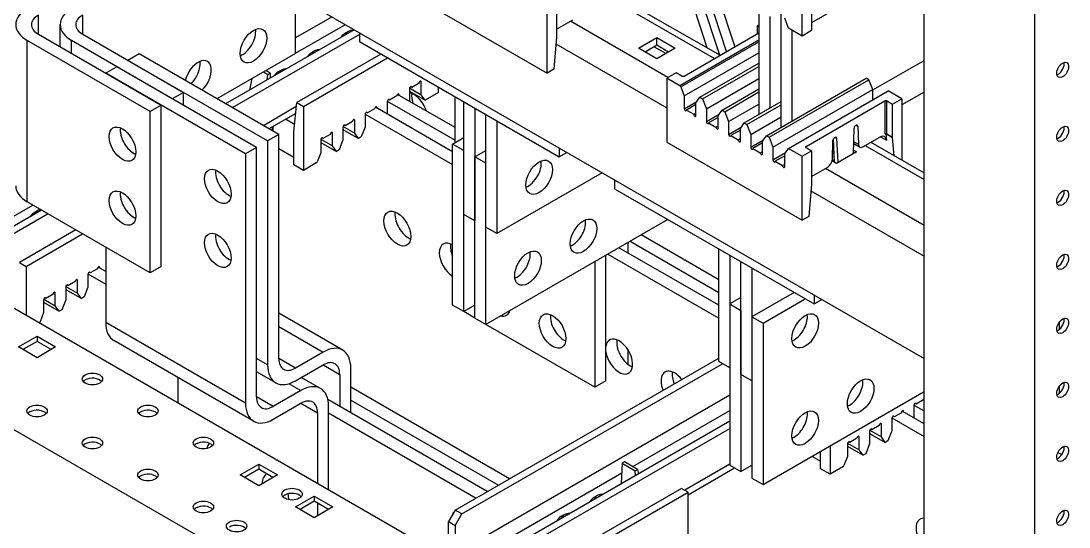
# Model space of a CAD drawing. Header units: millimetres. Extents: x -116965 to 323937, y 291661 to 566926.
# Drawn here: x -25828.6 to -25637.7, y 301981.2 to 302073.5 of the extents above; entities that cross this region are included whole.
import ezdxf

# ---------------------------------------------------------------- set-up
doc = ezdxf.new("R2010")
doc.units = ezdxf.units.MM
doc.layers.add('ALPHA', color=255, linetype='Continuous')

msp = doc.modelspace()

# ---------------------------------------------------------------- linework, layer by layer
at = {"layer": 'ALPHA'}
for p, q in [((-25664.089764, 301799.176746), (-25664.089764, 302265.746221)), ((-25643.886713, 301787.512509), (-25643.886713, 302254.081984)), ((-25886.323324, 302140.239032), (-25664.089764, 302011.932427)), ((-25706.980548, 302084.432182), (-25701.360252, 302067.269973)), ((-25703.589412, 302068.556979), (-25708.503813, 302083.56366)), ((-25686.31312, 302070.72018), (-25686.31312, 302082.384417)), ((-25700.095954, 302067.894922), (-25704.450411, 302081.19175)), ((-25702.929456, 302082.067329), (-25698.5757, 302068.772641)), ((-25778.600656, 302067.547508), (-25778.600656, 302078.045321)), ((-25757.427859, 302078.185292), (-25732.780137, 302063.954923)), ((-25731.058837, 302076.612953), (-25731.058837, 302070.54755)), ((-25721.264398, 302077.60208), (-25702.27353, 302066.637697)), ((-25720.260193, 302078.181858), (-25701.269325, 302067.217476)), ((-25694.19231, 302077.780333), (-25694.19231, 302056.428201)), ((-25684.59182, 302077.779377), (-25684.59182, 302071.713973)), ((-25678.598324, 302076.574028), (-25684.59182, 302073.113682)), ((-25732.780137, 302063.954923), (-25732.780137, 302075.61916)), ((-25690.1517, 302054.095353), (-25690.1517, 302075.447486)), ((-25825.471734, 302071.046779), (-25825.471734, 302074.54605)), ((-25821.502914, 302068.755379), (-25821.502914, 302072.796415)), ((-25817.390514, 302071.046779), (-25817.390514, 302074.54605)), ((-25771.953853, 302074.207787), (-25778.600656, 302070.370253)), ((-25778.600656, 302067.570836), (-25769.529486, 302072.808079)), ((-25731.058837, 302071.947258), (-25728.077103, 302073.668763)), ((-25710.758811, 302063.138426), (-25728.537496, 302073.402955)), ((-25694.19231, 302072.703101), (-25694.499396, 302072.525804)), ((-25692.172005, 302074.281062), (-25692.172005, 302057.594624)), ((-25688.785145, 302072.147405), (-25689.484999, 302073.951174)), ((-25825.471734, 302071.046779), (-25803.086754, 302058.122805)), ((-25817.390514, 302071.046779), (-25799.046144, 302060.455652)), ((-25767.913242, 302071.87494), (-25791.348781, 302058.344425)), ((-25766.963699, 302071.023451), (-25790.136598, 302057.644571)), ((-25769.064816, 302071.513348), (-25769.670908, 302071.163421)), ((-25766.963699, 302071.326721), (-25766.963699, 302069.693728)), ((-25707.825328, 302063.432365), (-25694.19231, 302071.303392)), ((-25694.499396, 302072.525804), (-25694.499396, 302071.126096)), ((-25694.19231, 302072.348508), (-25694.499396, 302072.525804)), ((-25686.31312, 302070.72018), (-25688.785145, 302072.147405)), ((-25688.131394, 302055.261777), (-25688.131394, 302071.769962)), ((-25684.59182, 302071.713973), (-25686.31312, 302070.72018)), ((-25805.107059, 302056.956381), (-25827.492039, 302069.880355)), ((-25827.492039, 302040.486478), (-25827.492039, 302069.880355)), ((-25801.066449, 302059.289228), (-25819.410819, 302069.880355)), ((-25819.410819, 302067.547508), (-25819.410819, 302069.880355)), ((-25766.963699, 302069.693728), (-25730.598207, 302048.698101)), ((-25731.058332, 302070.547841), (-25731.567954, 302064.654777)), ((-25731.164445, 302069.320791), (-25710.960842, 302057.656235)), ((-25731.058837, 302070.548133), (-25731.058332, 302070.547841)), ((-25731.058837, 302070.54755), (-25731.058332, 302070.547841)), ((-25716.132823, 302068.503975), (-25712.779117, 302070.440239)), ((-25712.779117, 302069.04053), (-25714.92064, 302067.804121)), ((-25712.779117, 302069.04053), (-25712.779117, 302070.440239)), ((-25712.779117, 302070.440239), (-25709.42541, 302068.503975)), ((-25710.637593, 302067.804121), (-25712.779117, 302069.04053)), ((-25694.19231, 302069.983339), (-25708.60546, 302061.661903)), ((-25708.430496, 302061.444246), (-25694.19231, 302069.664666)), ((-25807.127364, 302067.454194), (-25809.147669, 302066.28777)), ((-25781.67152, 302052.757256), (-25807.127364, 302067.454194)), ((-25778.600656, 302067.547508), (-25792.944822, 302059.2659)), ((-25763.06451, 302067.44253), (-25778.398626, 302058.589374)), ((-25775.125732, 302068.014077), (-25775.731823, 302067.66415)), ((-25712.779117, 302066.567712), (-25716.132823, 302068.503975)), ((-25713.243787, 302068.772253), (-25711.102263, 302067.535844)), ((-25709.42541, 302068.503975), (-25712.779117, 302066.567712)), ((-25707.788963, 302059.79079), (-25694.19231, 302067.640822)), ((-25811.167974, 302065.121347), (-25813.188279, 302063.954923)), ((-25785.71213, 302050.424408), (-25811.167974, 302065.121347)), ((-25783.691825, 302051.590832), (-25809.147669, 302066.28777)), ((-25777.186443, 302057.88952), (-25761.852327, 302066.742676)), ((-25704.947585, 302059.550029), (-25694.19231, 302065.75959)), ((-25704.448207, 302059.261712), (-25694.19231, 302065.182958)), ((-25673.443776, 302060.887229), (-25664.089764, 302066.28777)), ((-25787.732435, 302049.257985), (-25813.188279, 302063.954923)), ((-25784.439338, 302064.176543), (-25783.651419, 302063.721638)), ((-25783.247358, 302063.954923), (-25784.035277, 302064.409828)), ((-25783.804362, 302062.700198), (-25783.651419, 302063.721638)), ((-25783.651419, 302063.721638), (-25783.247358, 302063.954923)), ((-25783.247358, 302063.954923), (-25783.213686, 302063.041224)), ((-25781.186647, 302064.514806), (-25781.792738, 302064.164879)), ((-25731.567954, 302064.654777), (-25732.780137, 302063.954923)), ((-25709.239542, 302064.015577), (-25710.960842, 302063.021784)), ((-25708.229389, 302063.432365), (-25709.239542, 302064.015577)), ((-25786.562418, 302062.950783), (-25787.029721, 302060.866436)), ((-25757.827522, 302061.246281), (-25755.7106, 302060.024075)), ((-25757.448062, 302061.353798), (-25757.650093, 302061.470441)), ((-25756.114661, 302062.123638), (-25757.448062, 302061.353798)), ((-25755.91263, 302062.473565), (-25755.7106, 302062.356923)), ((-25755.7106, 302060.024075), (-25755.7106, 302062.356923)), ((-25752.538721, 302060.455652), (-25752.538721, 302061.365462)), ((-25710.960842, 302063.021784), (-25710.960842, 302051.357547)), ((-25708.60546, 302061.661903), (-25710.960842, 302063.021784)), ((-25708.430496, 302061.444246), (-25707.788963, 302059.79079)), ((-25703.748353, 302057.457943), (-25694.19231, 302062.975127)), ((-25692.825755, 302052.551487), (-25674.643009, 302063.0493)), ((-25692.326376, 302052.26317), (-25674.143631, 302062.760984)), ((-25674.143631, 302062.760984), (-25674.643009, 302063.0493)), ((-25673.443776, 302060.957214), (-25674.143631, 302062.760984)), ((-25799.046144, 302060.455652), (-25801.066449, 302059.289228)), ((-25799.046144, 302058.122805), (-25799.046144, 302060.455652)), ((-25787.029721, 302060.866436), (-25787.030838, 302060.837391)), ((-25787.005126, 302060.852236), (-25787.029721, 302060.866436)), ((-25760.155271, 302059.79079), (-25761.488672, 302059.020951)), ((-25749.548669, 302054.040322), (-25760.021994, 302060.087098)), ((-25759.95324, 302060.140718), (-25759.75121, 302060.024075)), ((-25759.75121, 302059.930761), (-25759.75121, 302060.024075)), ((-25757.852123, 302061.120513), (-25757.852123, 302058.834323)), ((-25757.852123, 302060.668898), (-25755.010745, 302059.028428)), ((-25755.010745, 302059.028428), (-25755.7106, 302060.024075)), ((-25752.538721, 302060.455652), (-25755.010745, 302059.028428)), ((-25749.548669, 302051.287562), (-25749.548669, 302059.639155)), ((-25707.788963, 302059.79079), (-25707.788963, 302057.457943)), ((-25705.64744, 302058.554381), (-25704.947585, 302059.550029)), ((-25704.947585, 302059.550029), (-25704.448207, 302059.261712)), ((-25700.906975, 302057.217181), (-25694.19231, 302061.093895)), ((-25700.407597, 302056.928865), (-25694.19231, 302060.517263)), ((-25691.626522, 302050.459401), (-25673.443776, 302060.957214)), ((-25688.785145, 302050.218639), (-25670.602399, 302060.716452)), ((-25673.443776, 302059.075982), (-25673.443776, 302060.957214)), ((-25668.130374, 302059.289228), (-25670.602399, 302060.716452)), ((-25664.089764, 302060.502309), (-25668.130374, 302058.169461)), ((-25803.086754, 302058.122805), (-25805.107059, 302056.956381)), ((-25803.086754, 302028.728928), (-25803.086754, 302058.122805)), ((-25778.46981, 302057.848421), (-25784.479744, 302054.378585)), ((-25778.908248, 302053.284771), (-25778.398626, 302058.589374)), ((-25778.398626, 302058.589374), (-25777.186443, 302057.88952)), ((-25777.186443, 302057.88952), (-25777.186443, 302046.225283)), ((-25764.195881, 302057.457943), (-25765.529282, 302056.688103)), ((-25749.993136, 302049.63124), (-25764.062604, 302057.754251)), ((-25763.993851, 302057.80787), (-25763.79182, 302057.691228)), ((-25763.79182, 302057.597914), (-25763.79182, 302057.691228)), ((-25761.892733, 302058.787666), (-25761.892733, 302056.501476)), ((-25761.889318, 302058.832351), (-25749.548669, 302051.707474)), ((-25761.488672, 302059.020951), (-25761.690703, 302059.137593)), ((-25747.972831, 302038.200288), (-25747.972831, 302058.729345)), ((-25745.952526, 302057.562921), (-25745.952526, 302037.033864)), ((-25707.788963, 302057.457943), (-25705.481852, 302058.789954)), ((-25705.64744, 302058.227783), (-25707.384902, 302057.224658)), ((-25705.64744, 302056.221534), (-25705.64744, 302058.554381)), ((-25704.448207, 302059.261712), (-25703.748353, 302057.457943)), ((-25703.748353, 302057.457943), (-25703.748353, 302055.125096)), ((-25699.707743, 302055.125096), (-25694.19231, 302058.309432)), ((-25696.866365, 302054.884334), (-25690.1517, 302058.761048)), ((-25696.366987, 302054.596018), (-25690.1517, 302058.184415)), ((-25685.601972, 302050.601705), (-25671.265888, 302058.878647)), ((-25671.265888, 302058.878647), (-25671.265888, 302052.813244)), ((-25670.861827, 302058.878647), (-25669.851674, 302058.295435)), ((-25670.861827, 302052.813244), (-25670.861827, 302058.878647)), ((-25669.851674, 302058.295435), (-25668.130374, 302059.289228)), ((-25669.851674, 302052.230032), (-25669.851674, 302058.295435)), ((-25668.130374, 302059.289228), (-25668.130374, 302048.084694)), ((-25805.107059, 302027.562504), (-25805.107059, 302056.956381)), ((-25778.587753, 302056.620771), (-25783.475539, 302053.798806)), ((-25778.78752, 302054.614777), (-25780.424878, 302055.560106)), ((-25765.933343, 302056.454819), (-25765.933343, 302054.121971)), ((-25765.929928, 302056.499504), (-25749.993136, 302047.298393)), ((-25765.529282, 302056.688103), (-25765.731313, 302056.804746)), ((-25743.932221, 302035.867441), (-25743.932221, 302056.396497)), ((-25707.384902, 302057.224658), (-25706.051501, 302056.454819)), ((-25706.051501, 302056.454819), (-25705.64744, 302056.688103)), ((-25703.748353, 302055.125096), (-25701.441242, 302056.457107)), ((-25701.606829, 302055.894935), (-25703.344292, 302054.891811)), ((-25701.606829, 302056.221534), (-25700.906975, 302057.217181)), ((-25701.606829, 302053.888687), (-25701.606829, 302056.221534)), ((-25700.906975, 302057.217181), (-25700.407597, 302056.928865)), ((-25700.407597, 302056.928865), (-25699.707743, 302055.125096)), ((-25695.667132, 302052.792248), (-25690.1517, 302055.976585)), ((-25887.232461, 302054.215285), (-25664.089764, 301925.383789)), ((-25782.885635, 302054.139388), (-25782.859987, 302053.443417)), ((-25782.869649, 302053.705609), (-25782.768642, 302053.647292)), ((-25782.751105, 302054.217059), (-25782.776402, 302053.39516)), ((-25778.780058, 302054.619084), (-25778.78752, 302054.614777)), ((-25769.973954, 302054.121971), (-25769.973954, 302051.789124)), ((-25769.973954, 302053.670356), (-25767.132576, 302052.029886)), ((-25769.949353, 302054.247739), (-25767.83243, 302053.025533)), ((-25769.569893, 302054.355256), (-25769.771923, 302054.471898)), ((-25768.236491, 302055.125096), (-25769.569893, 302054.355256)), ((-25768.034461, 302055.475023), (-25767.83243, 302055.35838)), ((-25767.83243, 302053.025533), (-25767.83243, 302055.35838)), ((-25765.933343, 302054.121971), (-25766.633198, 302052.318202)), ((-25741.911916, 302055.230074), (-25741.911916, 302034.701017)), ((-25703.344292, 302054.891811), (-25702.01089, 302054.121971)), ((-25702.01089, 302054.121971), (-25701.606829, 302054.355256)), ((-25699.707743, 302055.125096), (-25699.707743, 302052.792248)), ((-25699.707743, 302052.792248), (-25697.400632, 302054.124259)), ((-25697.566219, 302053.888687), (-25696.866365, 302054.884334)), ((-25697.566219, 302051.555839), (-25697.566219, 302053.888687)), ((-25696.866365, 302054.884334), (-25696.366987, 302054.596018)), ((-25696.366987, 302054.596018), (-25695.667132, 302052.792248)), ((-25676.966868, 302049.288496), (-25676.827967, 302053.93004)), ((-25676.525109, 302054.442526), (-25676.471917, 302054.473236)), ((-25676.461341, 302054.479129), (-25676.169056, 302054.310378)), ((-25676.169056, 302054.310378), (-25676.065404, 302050.942815)), ((-25781.67152, 302052.757256), (-25783.691825, 302051.590832)), ((-25781.67152, 302011.932427), (-25781.67152, 302052.757256)), ((-25778.907743, 302053.284479), (-25778.908248, 302053.284771)), ((-25778.907743, 302047.219076), (-25778.907743, 302053.284479)), ((-25774.014564, 302051.789124), (-25774.014564, 302049.456277)), ((-25773.989963, 302051.914892), (-25771.87304, 302050.692686)), ((-25773.610503, 302052.022409), (-25773.812533, 302052.139051)), ((-25772.277101, 302052.792248), (-25773.610503, 302052.022409)), ((-25772.075071, 302053.142175), (-25771.87304, 302053.025533)), ((-25771.87304, 302050.692686), (-25771.87304, 302053.025533)), ((-25769.973954, 302051.789124), (-25770.673808, 302049.985354)), ((-25767.132576, 302052.029886), (-25767.83243, 302053.025533)), ((-25766.633198, 302052.318202), (-25767.132576, 302052.029886)), ((-25749.993136, 302051.030949), (-25747.972831, 302052.197372)), ((-25697.566219, 302053.562088), (-25699.303682, 302052.558964)), ((-25699.303682, 302052.558964), (-25697.97028, 302051.789124)), ((-25697.97028, 302051.789124), (-25697.566219, 302052.022409)), ((-25695.667132, 302052.792248), (-25695.667132, 302050.459401)), ((-25695.667132, 302050.459401), (-25693.360022, 302051.791412)), ((-25693.525609, 302051.555839), (-25692.825755, 302052.551487)), ((-25692.825755, 302052.551487), (-25692.326376, 302052.26317)), ((-25692.326376, 302052.26317), (-25691.626522, 302050.459401)), ((-25680.802456, 302048.207876), (-25680.698804, 302051.695127)), ((-25680.403595, 302047.712397), (-25680.616827, 302051.969818)), ((-25680.395943, 302052.207699), (-25680.336665, 302052.241923)), ((-25680.319658, 302052.25119), (-25680.034097, 302052.086321)), ((-25680.034097, 302052.086321), (-25679.811706, 302047.646029)), ((-25675.257774, 302050.508527), (-25672.155817, 302052.299443)), ((-25672.029109, 302052.36493), (-25670.950274, 302051.742064)), ((-25671.057823, 302052.861522), (-25670.950274, 302051.742064)), ((-25670.876613, 302052.821198), (-25669.852179, 302052.22974)), ((-25669.851674, 302052.230032), (-25670.861827, 302052.813244)), ((-25669.852179, 302052.22974), (-25669.851674, 302052.230032)), ((-25669.531684, 302048.89374), (-25669.852179, 302052.22974)), ((-25785.71213, 302050.424408), (-25787.732435, 302049.257985)), ((-25785.71213, 302004.933884), (-25785.71213, 302050.424408)), ((-25783.691825, 302051.590832), (-25783.691825, 302010.766003)), ((-25781.67152, 302050.214452), (-25778.907743, 302048.618784)), ((-25774.014564, 302051.337508), (-25771.173186, 302049.697038)), ((-25771.173186, 302049.697038), (-25771.87304, 302050.692686)), ((-25770.673808, 302049.985354), (-25771.173186, 302049.697038)), ((-25747.972831, 302049.864525), (-25749.993136, 302051.030949)), ((-25749.993136, 302021.637072), (-25749.993136, 302051.030949)), ((-25747.972831, 302020.470648), (-25747.972831, 302049.864525)), ((-25745.952526, 302048.698101), (-25743.932221, 302049.864525)), ((-25730.598207, 302050.331094), (-25730.598207, 302048.698101)), ((-25710.960842, 302051.357547), (-25686.31312, 302037.127178)), ((-25693.525609, 302051.229241), (-25695.263071, 302050.226116)), ((-25695.263071, 302050.226116), (-25693.92967, 302049.456277)), ((-25693.525609, 302049.222992), (-25693.525609, 302051.555839)), ((-25691.626522, 302050.459401), (-25691.626522, 302048.126554)), ((-25689.484999, 302049.222992), (-25688.785145, 302050.218639)), ((-25688.785145, 302050.218639), (-25686.31312, 302048.791415)), ((-25686.31312, 302048.791415), (-25684.59182, 302049.785208)), ((-25685.601972, 302050.36842), (-25685.601972, 302050.601705)), ((-25685.601972, 302050.36842), (-25684.59182, 302049.785208)), ((-25684.59182, 302049.785208), (-25684.59182, 302043.719805)), ((-25680.508642, 302049.809784), (-25680.759141, 302049.665159)), ((-25676.948076, 302049.916477), (-25676.413625, 302049.607912)), ((-25675.829203, 302050.451923), (-25676.913321, 302051.077839)), ((-25676.065404, 302050.942815), (-25676.902892, 302051.426339)), ((-25674.797381, 302050.774335), (-25664.089764, 302044.59229)), ((-25673.793176, 302051.354114), (-25664.089764, 302045.751846)), ((-25787.732435, 302049.257985), (-25787.732435, 302003.767461)), ((-25774.014564, 302049.456277), (-25774.656097, 302047.802821)), ((-25743.932221, 302047.531677), (-25745.952526, 302048.698101)), ((-25745.952526, 302019.304224), (-25745.952526, 302048.698101)), ((-25730.598207, 302048.698101), (-25729.183994, 302049.514598)), ((-25693.92967, 302049.456277), (-25693.525609, 302049.689561)), ((-25691.626522, 302048.126554), (-25689.319412, 302049.458565)), ((-25689.484999, 302048.896393), (-25691.222461, 302047.893269)), ((-25691.222461, 302047.893269), (-25689.88906, 302047.123429)), ((-25689.484999, 302046.890144), (-25689.484999, 302049.222992)), ((-25686.31312, 302037.127178), (-25686.31312, 302048.791415)), ((-25680.050174, 302047.508349), (-25680.834236, 302047.961027)), ((-25680.429153, 302048.222684), (-25680.827625, 302047.992626)), ((-25680.489828, 302049.434128), (-25680.77083, 302049.271891)), ((-25676.413625, 302049.607912), (-25680.050174, 302047.508349)), ((-25777.186443, 302046.225283), (-25778.907743, 302047.219076)), ((-25774.83106, 302047.585164), (-25777.186443, 302046.225283)), ((-25743.932221, 302018.137801), (-25743.932221, 302047.531677)), ((-25689.88906, 302047.123429), (-25689.484999, 302047.356714)), ((-25684.59182, 302045.119513), (-25681.610086, 302046.841018)), ((-25664.089764, 302036.194039), (-25682.070479, 302046.57521)), ((-25722.719018, 302045.782042), (-25741.911916, 302034.701017)), ((-25720.496682, 302044.498976), (-25720.496682, 302042.865983)), ((-25906.425359, 302043.13426), (-25664.190779, 301903.28006)), ((-25720.496682, 302042.865983), (-25684.13119, 302021.870356)), ((-25684.591315, 302043.720097), (-25685.100937, 302037.827032)), ((-25684.697428, 302042.493046), (-25664.089764, 302030.595206)), ((-25684.59182, 302043.720388), (-25684.591315, 302043.720097)), ((-25684.59182, 302043.719805), (-25684.591315, 302043.720097)), ((-25805.107059, 302027.562504), (-25827.492039, 302040.486478)), ((-25834.563107, 302035.2609), (-25826.50209, 302039.914931)), ((-25824.885846, 302038.981792), (-25834.563107, 302033.394622)), ((-25825.633359, 302038.853485), (-25826.23945, 302038.503558)), ((-25823.673663, 302038.281938), (-25833.350924, 302032.694768)), ((-25745.952526, 302037.033864), (-25747.972831, 302038.200288)), ((-25710.799218, 302037.267149), (-25743.932221, 302018.137801)), ((-25685.100937, 302037.827032), (-25686.31312, 302037.127178)), ((-25818.6229, 302035.365878), (-25828.906253, 302029.428782)), ((-25827.69407, 302028.728928), (-25817.410717, 302034.666024)), ((-25741.911916, 302034.701017), (-25743.932221, 302035.867441)), ((-25718.03191, 302031.178417), (-25718.03191, 302033.091352)), ((-25717.668255, 302033.301308), (-25701.505814, 302023.969919)), ((-25701.505814, 302026.302766), (-25715.64795, 302034.467732)), ((-25813.188279, 302032.228199), (-25813.188279, 302018.464399)), ((-25722.07252, 302007.849944), (-25722.07252, 302030.758505)), ((-25721.708865, 302030.968461), (-25701.505814, 302019.304224)), ((-25701.505814, 302021.637072), (-25719.68856, 302032.134885)), ((-25701.505814, 302011.372543), (-25701.505814, 302031.9016)), ((-25699.485509, 302030.735176), (-25699.485509, 302010.206119)), ((-25828.906253, 302029.428782), (-25827.69407, 302028.728928)), ((-25724.092825, 302029.592081), (-25724.092825, 302006.68352)), ((-25697.465204, 302009.039696), (-25697.465204, 302029.568753)), ((-25827.69407, 302028.728928), (-25827.69407, 302019.840779)), ((-25816.440971, 302027.294226), (-25816.440971, 302024.961379)), ((-25816.437555, 302027.338912), (-25813.188279, 302025.462941)), ((-25816.03691, 302027.527511), (-25816.23894, 302027.644154)), ((-25814.703508, 302028.297351), (-25816.03691, 302027.527511)), ((-25813.188279, 302027.795789), (-25814.570231, 302028.593659)), ((-25814.501478, 302028.647278), (-25814.299447, 302028.530636)), ((-25814.299447, 302028.437322), (-25814.299447, 302028.530636)), ((-25803.086754, 302028.728928), (-25805.107059, 302027.562504)), ((-25695.444899, 302028.402329), (-25695.444899, 302007.873272)), ((-25820.481581, 302024.961379), (-25820.481581, 302022.628532)), ((-25820.45698, 302025.087147), (-25818.340057, 302023.864941)), ((-25820.07752, 302025.194664), (-25820.27955, 302025.311306)), ((-25818.744118, 302025.964503), (-25820.07752, 302025.194664)), ((-25818.542088, 302026.314431), (-25818.340057, 302026.197788)), ((-25818.340057, 302023.864941), (-25818.340057, 302026.197788)), ((-25816.440971, 302024.961379), (-25817.140825, 302023.15761)), ((-25822.784729, 302023.631656), (-25824.11813, 302022.861816)), ((-25822.582698, 302023.981583), (-25822.380668, 302023.864941)), ((-25822.380668, 302021.532093), (-25822.380668, 302023.864941)), ((-25820.481581, 302024.509764), (-25817.640203, 302022.869293)), ((-25817.640203, 302022.869293), (-25818.340057, 302023.864941)), ((-25817.140825, 302023.15761), (-25817.640203, 302022.869293)), ((-25697.465204, 302023.03678), (-25699.485509, 302021.870356)), ((-25687.76774, 302023.969919), (-25695.444899, 302019.537509)), ((-25684.13119, 302023.50335), (-25684.13119, 302021.870356)), ((-25824.522191, 302022.628532), (-25824.522191, 302020.295684)), ((-25824.522191, 302022.176916), (-25821.680813, 302020.536446)), ((-25824.49759, 302022.754299), (-25822.380668, 302021.532093)), ((-25824.11813, 302022.861816), (-25824.320161, 302022.978459)), ((-25821.680813, 302020.536446), (-25822.380668, 302021.532093)), ((-25820.481581, 302022.628532), (-25821.181435, 302020.824762)), ((-25747.972831, 302020.470648), (-25749.993136, 302021.637072)), ((-25745.952526, 302021.637072), (-25747.972831, 302020.470648)), ((-25699.485509, 302021.870356), (-25699.485509, 301992.476479)), ((-25699.485509, 302021.870356), (-25697.465204, 302020.703933)), ((-25693.424594, 302018.371085), (-25685.747434, 302022.803495)), ((-25684.13119, 302021.870356), (-25682.716977, 302022.686853)), ((-25824.522191, 302020.295684), (-25825.163724, 302018.642229)), ((-25821.181435, 302020.824762), (-25821.680813, 302020.536446)), ((-25770.018871, 302013.452628), (-25781.67152, 302020.180288)), ((-25745.952526, 302019.304224), (-25747.972831, 302020.470648)), ((-25743.932221, 302018.137801), (-25745.952526, 302019.304224)), ((-25697.465204, 302020.703933), (-25697.465204, 301991.310056)), ((-25695.444899, 302019.537509), (-25695.444899, 301990.143632)), ((-25695.444899, 302019.537509), (-25693.424594, 302018.371085)), ((-25787.732435, 302003.767461), (-25813.188279, 302018.464399)), ((-25781.67152, 302017.764545), (-25773.5903, 302013.09885)), ((-25724.092825, 302006.68352), (-25743.932221, 302018.137801)), ((-25693.424594, 302018.371085), (-25693.424594, 301988.977208)), ((-25639.442042, 302017.22645), (-25639.442042, 302018.578706)), ((-25829.108284, 302014.031989), (-25825.714171, 302015.991581)), ((-25825.714171, 302015.991581), (-25825.714171, 302015.058442)), ((-25825.714171, 302015.991581), (-25822.320058, 302014.031989)), ((-25825.714171, 302012.072397), (-25829.108284, 302014.031989)), ((-25825.714171, 302015.058442), (-25828.300162, 302013.56542)), ((-25823.128181, 302013.56542), (-25825.714171, 302015.058442)), ((-25822.320058, 302014.031989), (-25825.714171, 302012.072397)), ((-25786.253101, 302000.497624), (-25811.708945, 302015.194563)), ((-25720.052215, 302015.323208), (-25720.052215, 302014.335259)), ((-25718.03191, 302010.874492), (-25718.03191, 302013.497968)), ((-25783.691825, 302010.766003), (-25785.71213, 302011.932427)), ((-25778.641062, 302010.182791), (-25781.67152, 302011.932427)), ((-25773.5903, 302013.09885), (-25778.641062, 302010.182791)), ((-25749.508263, 301984.288185), (-25701.505814, 302012.002412)), ((-25778.641062, 302007.849944), (-25773.5903, 302010.766003)), ((-25773.5903, 302010.766003), (-25770.559842, 302009.016367)), ((-25768.539537, 302002.017825), (-25768.539537, 302010.182791)), ((-25748.29608, 301983.588331), (-25700.839113, 302010.987623)), ((-25699.485509, 302010.206119), (-25701.505814, 302011.372543)), ((-25800.056296, 302008.466903), (-25800.056296, 302003.884103)), ((-25782.212491, 302007.496166), (-25785.71213, 302009.516684)), ((-25774.059481, 302006.454085), (-25777.559121, 302008.474603)), ((-25770.559842, 302009.016367), (-25770.559842, 302003.184249)), ((-25722.07252, 302007.849944), (-25724.092825, 302006.68352)), ((-25695.444899, 302007.873272), (-25697.465204, 302009.039696)), ((-25777.63091, 302006.100308), (-25782.681673, 302003.184249)), ((-25779.781698, 302007.342066), (-25777.63091, 302006.100308)), ((-25739.628971, 301989.991997), (-25768.539537, 302006.68352)), ((-25693.424594, 301988.977208), (-25664.089764, 302005.91368)), ((-25639.442042, 302005.562214), (-25639.442042, 302006.914469)), ((-25782.681673, 302003.184249), (-25785.71213, 302004.933884)), ((-25743.669581, 301987.65915), (-25772.71063, 302004.426007)), ((-25768.539537, 302004.350673), (-25741.649276, 301988.825573)), ((-25699.485509, 302005.237155), (-25749.508263, 301976.356504)), ((-25664.190779, 302004.385665), (-25665.524181, 302003.615826)), ((-25782.681673, 302000.851402), (-25777.63091, 302003.767461)), ((-25777.63091, 302003.767461), (-25774.600452, 302002.017825)), ((-25772.580147, 301988.020741), (-25772.580147, 302003.184249)), ((-25717.183382, 301992.219866), (-25699.485509, 302002.437738)), ((-25668.231389, 302002.052818), (-25669.564791, 302001.282978)), ((-25664.089764, 302000.034905), (-25668.098112, 302002.349126)), ((-25668.029359, 302002.402745), (-25667.827328, 302002.286103)), ((-25667.827328, 302002.192789), (-25667.827328, 302002.286103)), ((-25665.928242, 302003.382541), (-25665.928242, 302001.09635)), ((-25665.924826, 302003.427226), (-25664.089764, 302002.367752)), ((-25665.524181, 302003.615826), (-25665.726211, 302003.732468)), ((-25774.600452, 302002.017825), (-25774.600452, 301989.187165)), ((-25772.580147, 302002.017825), (-25745.689886, 301986.492726)), ((-25738.598616, 301977.989497), (-25699.485509, 302000.57146)), ((-25669.968852, 302001.049694), (-25669.968852, 301998.716846)), ((-25669.965436, 302001.094379), (-25664.089764, 301997.702058)), ((-25669.564791, 302001.282978), (-25669.766821, 302001.399621)), ((-25737.386433, 301977.289643), (-25699.485509, 301999.171751)), ((-25674.009462, 301998.716846), (-25674.009462, 301996.383999)), ((-25674.009462, 301998.265231), (-25671.168084, 301996.62476)), ((-25673.984861, 301998.842614), (-25671.867938, 301997.620408)), ((-25673.605401, 301998.950131), (-25673.807431, 301999.066773)), ((-25672.272, 301999.719971), (-25673.605401, 301998.950131)), ((-25672.069969, 302000.069898), (-25671.867938, 301999.953255)), ((-25671.867938, 301997.620408), (-25671.867938, 301999.953255)), ((-25669.968852, 301998.716846), (-25670.668706, 301996.913077)), ((-25678.050072, 301996.383999), (-25678.050072, 301994.051151)), ((-25678.025471, 301996.509766), (-25675.908549, 301995.287561)), ((-25677.646011, 301996.617284), (-25677.848042, 301996.733926)), ((-25676.31261, 301997.387123), (-25677.646011, 301996.617284)), ((-25676.110579, 301997.73705), (-25675.908549, 301997.620408)), ((-25675.908549, 301995.287561), (-25675.908549, 301997.620408)), ((-25674.009462, 301996.383999), (-25674.709316, 301994.580229)), ((-25671.168084, 301996.62476), (-25671.867938, 301997.620408)), ((-25670.668706, 301996.913077), (-25671.168084, 301996.62476)), ((-25682.943251, 301991.813951), (-25682.943251, 301995.028614)), ((-25681.221951, 301996.022407), (-25681.221951, 301990.820158)), ((-25678.050072, 301995.932383), (-25675.208694, 301994.291913)), ((-25675.208694, 301994.291913), (-25675.908549, 301995.287561)), ((-25674.709316, 301994.580229), (-25675.208694, 301994.291913)), ((-25639.701752, 301994.8193), (-25638.980301, 301994.40277)), ((-25788.702182, 301990.703515), (-25785.308069, 301992.663107)), ((-25785.308069, 301992.663107), (-25785.308069, 301991.729968)), ((-25785.308069, 301992.663107), (-25781.913957, 301990.703515)), ((-25719.085389, 301992.851421), (-25719.270854, 301989.148386)), ((-25718.681328, 301993.084706), (-25719.085389, 301992.851421)), ((-25719.085389, 301992.851421), (-25716.70204, 301991.475394)), ((-25716.297979, 301991.708679), (-25718.681328, 301993.084706)), ((-25699.485509, 301992.639779), (-25707.687948, 301987.904099)), ((-25684.515048, 301994.121137), (-25682.943251, 301993.213659)), ((-25678.050072, 301994.051151), (-25678.691605, 301992.397696)), ((-25785.308069, 301988.743924), (-25788.702182, 301990.703515)), ((-25785.308069, 301991.729968), (-25787.89406, 301990.236946)), ((-25782.722079, 301990.236946), (-25785.308069, 301991.729968)), ((-25781.913957, 301990.703515), (-25785.308069, 301988.743924)), ((-25738.598616, 301979.855775), (-25719.174599, 301991.070237)), ((-25716.70204, 301991.475394), (-25716.297979, 301991.708679)), ((-25716.677215, 301990.645824), (-25716.70204, 301991.475394)), ((-25716.297979, 301991.708679), (-25716.10303, 301990.97733)), ((-25707.081856, 301987.094469), (-25698.622725, 301991.978351)), ((-25699.485509, 301992.476479), (-25697.465204, 301991.310056)), ((-25697.465204, 301991.310056), (-25695.444899, 301992.476479)), ((-25681.221951, 301990.820158), (-25682.943251, 301991.813951)), ((-25678.866569, 301992.180038), (-25681.221951, 301990.820158)), ((-25695.444899, 301990.143632), (-25693.424594, 301988.977208)), ((-25778.600656, 301984.871397), (-25775.206544, 301986.830989)), ((-25775.206544, 301986.830989), (-25775.206544, 301985.89785)), ((-25775.206544, 301986.830989), (-25771.812431, 301984.871397)), ((-25708.294039, 301988.254026), (-25732.941761, 301974.023657)), ((-25731.729578, 301973.323802), (-25707.081856, 301987.554171)), ((-25723.607952, 301986.947631), (-25724.214043, 301986.597704)), ((-25707.081856, 301987.554171), (-25708.294039, 301988.254026)), ((-25707.081856, 301975.889935), (-25707.081856, 301987.554171)), ((-25775.206544, 301982.911805), (-25778.600656, 301984.871397)), ((-25775.206544, 301985.89785), (-25777.792534, 301984.404828)), ((-25772.620553, 301984.404828), (-25775.206544, 301985.89785)), ((-25771.812431, 301984.871397), (-25775.206544, 301982.911805)), ((-25774.600452, 301985.547923), (-25774.600452, 301983.261732)), ((-25749.508263, 301984.288185), (-25750.720446, 301982.188623)), ((-25749.912324, 301983.821616), (-25749.710294, 301983.938258)), ((-25749.912324, 301983.821616), (-25749.811309, 301983.763294)), ((-25749.912324, 301983.588331), (-25749.912324, 301983.821616)), ((-25748.29608, 301983.588331), (-25749.508263, 301984.288185)), ((-25749.508263, 301981.488768), (-25748.29608, 301983.588331)), ((-25729.668867, 301983.44836), (-25730.274959, 301983.098433)), ((-25750.720446, 301982.188623), (-25749.508263, 301981.488768)), ((-25750.720446, 301977.056358), (-25750.720446, 301982.188623)), ((-25749.508263, 301981.488768), (-25749.508263, 301976.356504))]:
    msp.add_line(p, q, dxfattribs=at)
for centre, major_axis, start_param, end_param in [((-25822.441277, 302072.796415), (-7.142857, 0), 5.4977871438, 7.0685834706), ((-25814.360056, 302072.796415), (-7.142857, 0), 5.4977871438, 7.0685834706), ((-25822.441277, 302072.796415), (-4.285714, 0), 5.4977871438, 7.0685834706), ((-25814.360056, 302072.796415), (-4.285714, 0), 5.4977871438, 7.0685834706), ((-25786.277816, 302068.947216), (1.714286, 2.96923), 2.3561944902, 8.6393797974), ((-25788.298121, 302070.11364), (1.714286, 2.96923), 3.7717298997, 5.6530480611), ((-25767.893039, 302070.136969), (-2.514286, 0), 5.4977871438, 6.048268686), ((-25767.893039, 302070.836823), (-1.657143, 0), 4.8150711722, 6.1805031154), ((-25773.953955, 302066.637697), (-2.514286, 0), 5.4977871438, 6.048268686), ((-25773.953955, 302067.337552), (-1.657143, 0), 4.8150711722, 6.1805031154), ((-25796.379341, 302063.115098), (1.714286, 2.96923), 4.221506302, 8.3448643124), ((-25798.399646, 302064.281522), (1.714286, 2.96923), 4.221506302, 5.6530480611), ((-25638.83595, 302064.538135), (0.771429, 1.336153), 2.3561944902, 8.6393797974), ((-25639.644072, 302065.004704), (0.771429, 1.336153), 3.926990817, 5.7318997087), ((-25780.01487, 302063.138426), (-2.514286, 0), 5.4977871438, 6.048268686), ((-25780.01487, 302063.838281), (-1.657143, 0), 4.8150711722, 6.1805031154), ((-25708.027359, 302063.549008), (-0.285714, 0), 0.7853981634, 2.3561944902), ((-25639.644072, 302065.004704), (0.771429, 1.336153), 3.692878252, 3.926990817), ((-25757.650093, 302061.237156), (0.142857, 0.247436), 5.4977871438, 8.6393797974), ((-25755.91263, 302062.24028), (0.142857, 0.247436), 5.4977871438, 8.6393797974), ((-25708.60546, 302061.428619), (-0.142857, 0.247436), 4.4505895926, 5.4977871438), ((-25759.95324, 302059.907433), (0.142857, 0.247436), 5.4977871438, 8.6393797974), ((-25757.023798, 302057.189666), (-1.742857, 3.018717), 5.4977871438, 5.8405235221), ((-25755.003493, 302058.356089), (-1.742857, 3.018717), 0.6182324985, 1.207672497), ((-25757.023798, 302057.189666), (-1.742857, 3.018717), 4.3492651506, 5.4977871438), ((-25763.993851, 302057.574585), (0.142857, 0.247436), 5.4977871438, 8.6393797974), ((-25761.690703, 302058.904308), (0.142857, 0.247436), 5.4977871438, 8.6393797974), ((-25707.586932, 302057.341301), (-0.142857, 0.247436), 0.7853981634, 3.926990817), ((-25671.063857, 302058.762005), (-0.285714, 0), 3.926990817, 5.4977871438), ((-25768.034461, 302055.241738), (0.142857, 0.247436), 5.4977871438, 8.6393797974), ((-25765.731313, 302056.571461), (0.142857, 0.247436), 5.4977871438, 8.6393797974), ((-25705.84947, 302056.338176), (-0.142857, 0.247436), 0.7853981634, 3.926990817), ((-25810.157822, 302051.00762), (-1.714286, 2.96923), 0.7853981634, 7.0685834706), ((-25808.137517, 302052.174044), (-1.714286, 2.96923), 0.6301372461, 2.5114554075), ((-25808.137517, 302052.174044), (-1.714286, 2.96923), 0.6301372461, 2.3561944902), ((-25778.78752, 302056.014485), (-0.857143, 1.484615), 2.3561944902, 2.3617043931), ((-25769.771923, 302054.238614), (0.142857, 0.247436), 5.4977871438, 8.6393797974), ((-25703.546322, 302055.008453), (-0.142857, 0.247436), 0.7853981634, 3.926990817), ((-25701.80886, 302054.005329), (-0.142857, 0.247436), 0.7853981634, 3.926990817), ((-25676.525109, 302054.092599), (0.214286, 0.371154), 0.7853981634, 2.3210463102), ((-25676.471917, 302054.123309), (0.214286, 0.371154), 5.5326937288, 7.0685834706), ((-25638.83595, 302052.873898), (0.771429, 1.336153), 2.3561944902, 8.6393797974), ((-25639.644072, 302053.340467), (0.771429, 1.336153), 3.926990817, 5.7318997087), ((-25773.812533, 302051.905766), (0.142857, 0.247436), 5.4977871438, 8.6393797974), ((-25772.075071, 302052.908891), (0.142857, 0.247436), 5.4977871438, 8.6393797974), ((-25699.505712, 302052.675606), (-0.142857, 0.247436), 0.7853981634, 3.926990817), ((-25697.76825, 302051.672482), (-0.142857, 0.247436), 0.7853981634, 3.926990817), ((-25680.395943, 302051.857772), (0.214286, 0.371154), 0.7853981634, 2.3212879052), ((-25680.336665, 302051.891996), (0.214286, 0.371154), 5.5539355876, 7.0685834706), ((-25672.155817, 302050.899735), (0.857143, 1.484615), 5.6025068989, 7.0685834706), ((-25671.063857, 302052.696602), (-0.285714, 0), 3.9977395288, 5.4977871438), ((-25671.063857, 302052.696602), (-0.285714, 0), 3.926990817, 3.9977395288), ((-25639.644072, 302053.340467), (0.771429, 1.336153), 3.692878252, 3.926990817), ((-25695.465102, 302050.342759), (-0.142857, 0.247436), 0.7853981634, 3.926990817), ((-25685.399942, 302050.485062), (-0.285714, 0), 5.4977871438, 7.0685834706), ((-25675.257774, 302051.441666), (0.571429, 0.989743), 2.3911010752, 3.926990817), ((-25808.137517, 302052.174044), (-1.714286, 2.96923), 2.3561944902, 2.5114554075), ((-25734.234757, 302044.965545), (1.714286, 2.96923), 2.3561944902, 8.6393797974), ((-25736.255062, 302046.131969), (1.714286, 2.96923), 3.7717298997, 5.6530480611), ((-25736.255062, 302046.131969), (1.714286, 2.96923), 3.7717298997, 5.6530480611), ((-25693.72764, 302049.339634), (-0.142857, 0.247436), 0.7853981634, 3.926990817), ((-25691.424492, 302048.009911), (-0.142857, 0.247436), 0.7853981634, 3.926990817), ((-25681.610086, 302047.774157), (0.571429, 0.989743), 3.926990817, 5.4628805587), ((-25792.783198, 302043.309224), (-1.714286, 2.96923), 0.7853981634, 7.0685834706), ((-25790.762893, 302044.475647), (-1.714286, 2.96923), 0.6301372461, 2.5114554075), ((-25774.83106, 302047.818448), (0.142857, 0.247436), 3.926990817, 4.9741883682), ((-25689.687029, 302047.006787), (-0.142857, 0.247436), 0.7853981634, 3.926990817), ((-25822.441277, 302043.402538), (-7.142857, 0), 0, 0.7853981634), ((-25810.157822, 302039.343383), (-1.714286, 2.96923), 0.7853981634, 7.0685834706), ((-25808.137517, 302040.509807), (-1.714286, 2.96923), 0.6301372461, 2.5114554075), ((-25808.137517, 302040.509807), (-1.714286, 2.96923), 0.6301372461, 2.3561944902), ((-25638.83595, 302041.209661), (0.771429, 1.336153), 2.3561944902, 8.6393797974), ((-25639.644072, 302041.676231), (0.771429, 1.336153), 3.926990817, 5.7318997087), ((-25639.644072, 302041.676231), (0.771429, 1.336153), 3.692878252, 3.926990817), ((-25824.461582, 302037.477105), (-2.514286, 0), 5.4977871438, 6.048268686), ((-25824.461582, 302038.176959), (-1.657143, 0), 5.0711704602, 6.1805031154), ((-25760.054256, 302035.610827), (-1.742857, 3.018717), 0.7853981634, 7.0685834706), ((-25758.033951, 302036.777251), (-1.742857, 3.018717), 0.6182324985, 2.3561944902), ((-25808.137517, 302040.509807), (-1.714286, 2.96923), 2.3561944902, 2.5114554075), ((-25726.153536, 302034.234447), (1.714286, 2.96923), 2.3561944902, 8.6393797974), ((-25728.173841, 302035.400871), (1.714286, 2.96923), 3.926990817, 5.6530480611), ((-25792.783198, 302031.644987), (-1.714286, 2.96923), 0.7853981634, 7.0685834706), ((-25790.762893, 302032.811411), (-1.714286, 2.96923), 0.6301372461, 2.5114554075), ((-25758.033951, 302036.777251), (-1.742857, 3.018717), 2.3561944902, 2.5233601551), ((-25749.95273, 302029.778709), (-1.742857, 3.018717), 5.5141813208, 8.6229856204), ((-25747.932425, 302030.945133), (-1.742857, 3.018717), 0.6182324985, 1.3661223231), ((-25728.173841, 302035.400871), (1.714286, 2.96923), 3.7717298997, 3.926990817), ((-25736.255062, 302028.402329), (1.714286, 2.96923), 2.3561944902, 8.6393797974), ((-25738.275367, 302029.568753), (1.714286, 2.96923), 3.926990817, 5.6530480611), ((-25638.83595, 302029.545424), (0.771429, 1.336153), 2.3561944902, 8.6393797974), ((-25639.644072, 302030.011994), (0.771429, 1.336153), 3.926990817, 5.7318997087), ((-25816.23894, 302027.410869), (0.142857, 0.247436), 5.4977871438, 8.6393797974), ((-25814.501478, 302028.413993), (0.142857, 0.247436), 5.4977871438, 8.6393797974), ((-25639.644072, 302030.011994), (0.771429, 1.336153), 3.692878252, 3.926990817), ((-25820.27955, 302025.078021), (0.142857, 0.247436), 5.4977871438, 8.6393797974), ((-25818.542088, 302026.081146), (0.142857, 0.247436), 5.4977871438, 8.6393797974), ((-25738.275367, 302029.568753), (1.714286, 2.96923), 3.7717298997, 3.926990817), ((-25824.320161, 302022.745174), (0.142857, 0.247436), 5.4977871438, 8.6393797974), ((-25822.582698, 302023.748298), (0.142857, 0.247436), 5.4977871438, 8.6393797974), ((-25741.87151, 302022.780167), (-1.714286, 2.96923), 2.6302706303, 3.6529146769), ((-25731.769984, 302016.948048), (-1.714286, 2.96923), 0.7853981634, 7.0685834706), ((-25729.749679, 302018.114472), (-1.714286, 2.96923), 0.6301372461, 0.7853981634), ((-25729.749679, 302018.114472), (-1.714286, 2.96923), 0.7853981634, 2.5114554075), ((-25685.747434, 302016.971377), (1.714286, 2.96923), 2.3561944902, 8.6393797974), ((-25687.76774, 302018.137801), (1.714286, 2.96923), 3.926990817, 5.6530480611), ((-25687.76774, 302018.137801), (1.714286, 2.96923), 3.926990817, 5.6530480611), ((-25638.83595, 302017.881187), (0.771429, 1.336153), 2.3561944902, 8.6393797974), ((-25639.644072, 302018.347757), (0.771429, 1.336153), 3.926990817, 5.7318997087), ((-25825.338688, 302018.657856), (0.142857, 0.247436), 4.1462534621, 4.9741883682), ((-25808.137517, 302021.380458), (3.571429, 6.185896), 2.3561944902, 3.1415926536), ((-25719.648154, 302012.282354), (-1.742857, 3.018717), 5.4977871438, 6.887263696), ((-25639.644072, 302018.347757), (0.771429, 1.336153), 3.692878252, 3.926990817), ((-25773.5903, 302007.266732), (3.571429, 6.185896), 5.4977871438, 7.0685834706), ((-25719.648154, 302012.282354), (-1.742857, 3.018717), 0.9667179379, 5.4977871438), ((-25717.627849, 302013.448777), (-1.742857, 3.018717), 0.6182324985, 2.3561944902), ((-25687.76774, 302018.137801), (1.714286, 2.96923), 3.7717298997, 3.926990817), ((-25687.76774, 302018.137801), (1.714286, 2.96923), 3.7717298997, 3.926990817), ((-25778.641062, 302013.682062), (2.142857, 3.711537), 2.3561944902, 3.926990817), ((-25773.5903, 302007.266732), (2.142857, 3.711537), 5.4977871438, 7.0685834706), ((-25778.641062, 302013.682062), (3.571429, 6.185896), 2.3561944902, 3.926990817), ((-25717.627849, 302013.448777), (-1.742857, 3.018717), 2.3561944902, 2.5233601551), ((-25709.546628, 302006.450235), (-1.742857, 3.018717), 5.4977871438, 7.6259687037), ((-25815.612646, 302008.199871), (-1.857143, 0), 2.3561944902, 8.6393797974), ((-25815.612646, 302007.266732), (-1.857143, 0), 5.4977871438, 5.8329886172), ((-25815.612646, 302007.266732), (-1.857143, 0), 3.5917893435, 5.4977871438), ((-25707.526323, 302007.616659), (-1.742857, 3.018717), 0.6182324985, 1.3427833966), ((-25709.546628, 302006.450235), (-1.742857, 3.018717), 4.9404019106, 5.4977871438), ((-25675.645909, 302005.073855), (1.714286, 2.96923), 2.3561944902, 8.6393797974), ((-25677.666214, 302006.240279), (1.714286, 2.96923), 3.926990817, 5.6530480611), ((-25638.83595, 302006.21695), (0.771429, 1.336153), 2.3561944902, 8.6393797974), ((-25777.63091, 302000.26819), (3.571429, 6.185896), 5.4977871438, 7.0685834706), ((-25639.644072, 302006.68352), (0.771429, 1.336153), 3.926990817, 5.7318997087), ((-25782.681673, 302006.68352), (2.142857, 3.711537), 2.3561944902, 3.926990817), ((-25777.63091, 302000.26819), (2.142857, 3.711537), 5.4977871438, 7.0685834706), ((-25663.988749, 302004.502308), (0.142857, 0.247436), 1.308996939, 2.3561944902), ((-25639.644072, 302006.68352), (0.771429, 1.336153), 3.692878252, 3.926990817), ((-25825.714171, 302002.367752), (-1.857143, 0), 2.3561944902, 8.6393797974), ((-25825.714171, 302001.434613), (-1.857143, 0), 5.4977871438, 5.8329886172), ((-25825.714171, 302001.434613), (-1.857143, 0), 3.5917893435, 5.4977871438), ((-25805.51112, 302002.367752), (-1.857143, 0), 2.3561944902, 8.6393797974), ((-25805.51112, 302001.434613), (-1.857143, 0), 5.4977871438, 5.8329886172), ((-25805.51112, 302001.434613), (-1.857143, 0), 3.5917893435, 5.4977871438), ((-25782.681673, 302006.68352), (3.571429, 6.185896), 2.3561944902, 3.926990817), ((-25685.747434, 301999.241737), (1.714286, 2.96923), 2.3561944902, 8.6393797974), ((-25687.76774, 302000.408161), (1.714286, 2.96923), 3.926990817, 5.6530480611), ((-25677.666214, 302006.240279), (1.714286, 2.96923), 3.7717298997, 3.926990817), ((-25668.029359, 302002.16946), (0.142857, 0.247436), 5.4977871438, 8.6393797974), ((-25665.726211, 302003.499183), (0.142857, 0.247436), 5.4977871438, 8.6393797974), ((-25672.069969, 301999.836613), (0.142857, 0.247436), 5.4977871438, 8.6393797974), ((-25669.766821, 302001.166336), (0.142857, 0.247436), 5.4977871438, 8.6393797974), ((-25673.807431, 301998.833489), (0.142857, 0.247436), 5.4977871438, 8.6393797974), ((-25815.612646, 301996.535634), (-1.857143, 0), 2.3561944902, 8.6393797974), ((-25815.612646, 301995.602495), (-1.857143, 0), 5.4977871438, 5.8329886172), ((-25815.612646, 301995.602495), (-1.857143, 0), 3.5917893435, 5.4977871438), ((-25795.409595, 301996.535634), (-1.857143, 0), 2.3561944902, 8.6393797974), ((-25795.409595, 301995.602495), (-1.857143, 0), 5.4977871438, 5.8329886172), ((-25795.409595, 301995.602495), (-1.857143, 0), 3.5917893435, 5.4977871438), ((-25792.379137, 301993.619575), (-1.714286, 2.96923), 0.1162945047, 0.5918791206), ((-25687.76774, 302000.408161), (1.714286, 2.96923), 3.7717298997, 3.926990817), ((-25677.848042, 301996.500641), (0.142857, 0.247436), 5.4977871438, 8.6393797974), ((-25676.110579, 301997.503766), (0.142857, 0.247436), 5.4977871438, 8.6393797974), ((-25638.83595, 301994.552714), (0.771429, 1.336153), 2.3561944902, 8.6393797974), ((-25639.644072, 301995.019283), (0.771429, 1.336153), 3.926990817, 5.7318997087), ((-25639.644072, 301995.019283), (0.771429, 1.336153), 3.692878252, 3.926990817), ((-25805.51112, 301990.703515), (-1.857143, 0), 2.3561944902, 8.6393797974), ((-25805.51112, 301989.770376), (-1.857143, 0), 3.5917893435, 5.4977871438), ((-25782.277612, 301987.787456), (-1.714286, 2.96923), 6.1685731367, 7.1013847712), ((-25678.866569, 301992.413323), (0.142857, 0.247436), 3.926990817, 4.9741883682), ((-25805.51112, 301989.770376), (-1.857143, 0), 5.4977871438, 5.8329886172), ((-25779.247154, 301987.204244), (-1.857143, 0), 2.3561944902, 8.6393797974), ((-25779.247154, 301986.271105), (-1.857143, 0), 5.4977871438, 5.8329886172), ((-25779.247154, 301986.271105), (-1.857143, 0), 3.5917893435, 5.4977871438), ((-25782.277612, 301987.787456), (-1.714286, 2.96923), 3.8557239338, 4.2218574746), ((-25722.436175, 301986.271105), (-1.657143, 0), 4.8150711722, 6.1805031154), ((-25795.409595, 301984.871397), (-1.857143, 0), 2.3561944902, 8.6393797974), ((-25795.409595, 301983.938258), (-1.857143, 0), 3.5917893435, 5.4977871438), ((-25722.436175, 301985.571251), (-2.514286, 0), 5.4977871438, 6.048268686), ((-25795.409595, 301983.938258), (-1.857143, 0), 5.4977871438, 5.8329886172), ((-25728.49709, 301982.07198), (-2.514286, 0), 5.4977871438, 6.048268686), ((-25728.49709, 301982.771834), (-1.657143, 0), 4.8150711722, 6.1805031154), ((-25638.83595, 301982.888477), (0.771429, 1.336153), 2.3561944902, 8.6393797974), ((-25639.644072, 301983.355046), (0.771429, 1.336153), 3.926990817, 5.7318997087), ((-25789.348679, 301981.372126), (-1.857143, 0), 2.3561944902, 8.6393797974), ((-25789.348679, 301980.438987), (-1.857143, 0), 3.5917893435, 5.4977871438), ((-25663.079611, 301979.62249), (-1.742857, 3.018717), 5.9200614774, 8.2171054637), ((-25639.644072, 301983.355046), (0.771429, 1.336153), 3.692878252, 3.926990817)]:
    msp.add_ellipse(centre, major_axis=major_axis, ratio=0.5773502692, start_param=start_param, end_param=end_param, dxfattribs=at)

doc.saveas('drawing.dxf')
